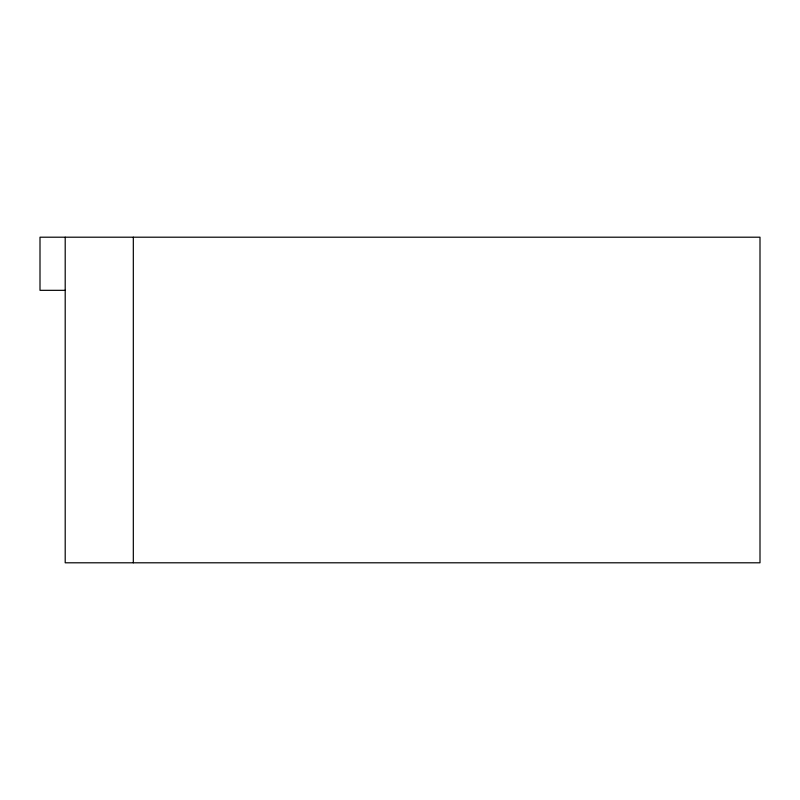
<?xml version="1.0" encoding="UTF-8"?>
<svg xmlns="http://www.w3.org/2000/svg" width="800" height="800" viewBox="0 0 800 800"><rect width="100%" height="100%" fill="white"/><g stroke="black" fill="none" stroke-linecap="round" stroke-linejoin="round"><path stroke-width="1.2" d="M65.2 290.33L40 290.33L40 237.2L760 237.2L760 562.8L65.2 562.8L65.2 237.2M133.32 237.2L133.32 562.8"/></g></svg>
